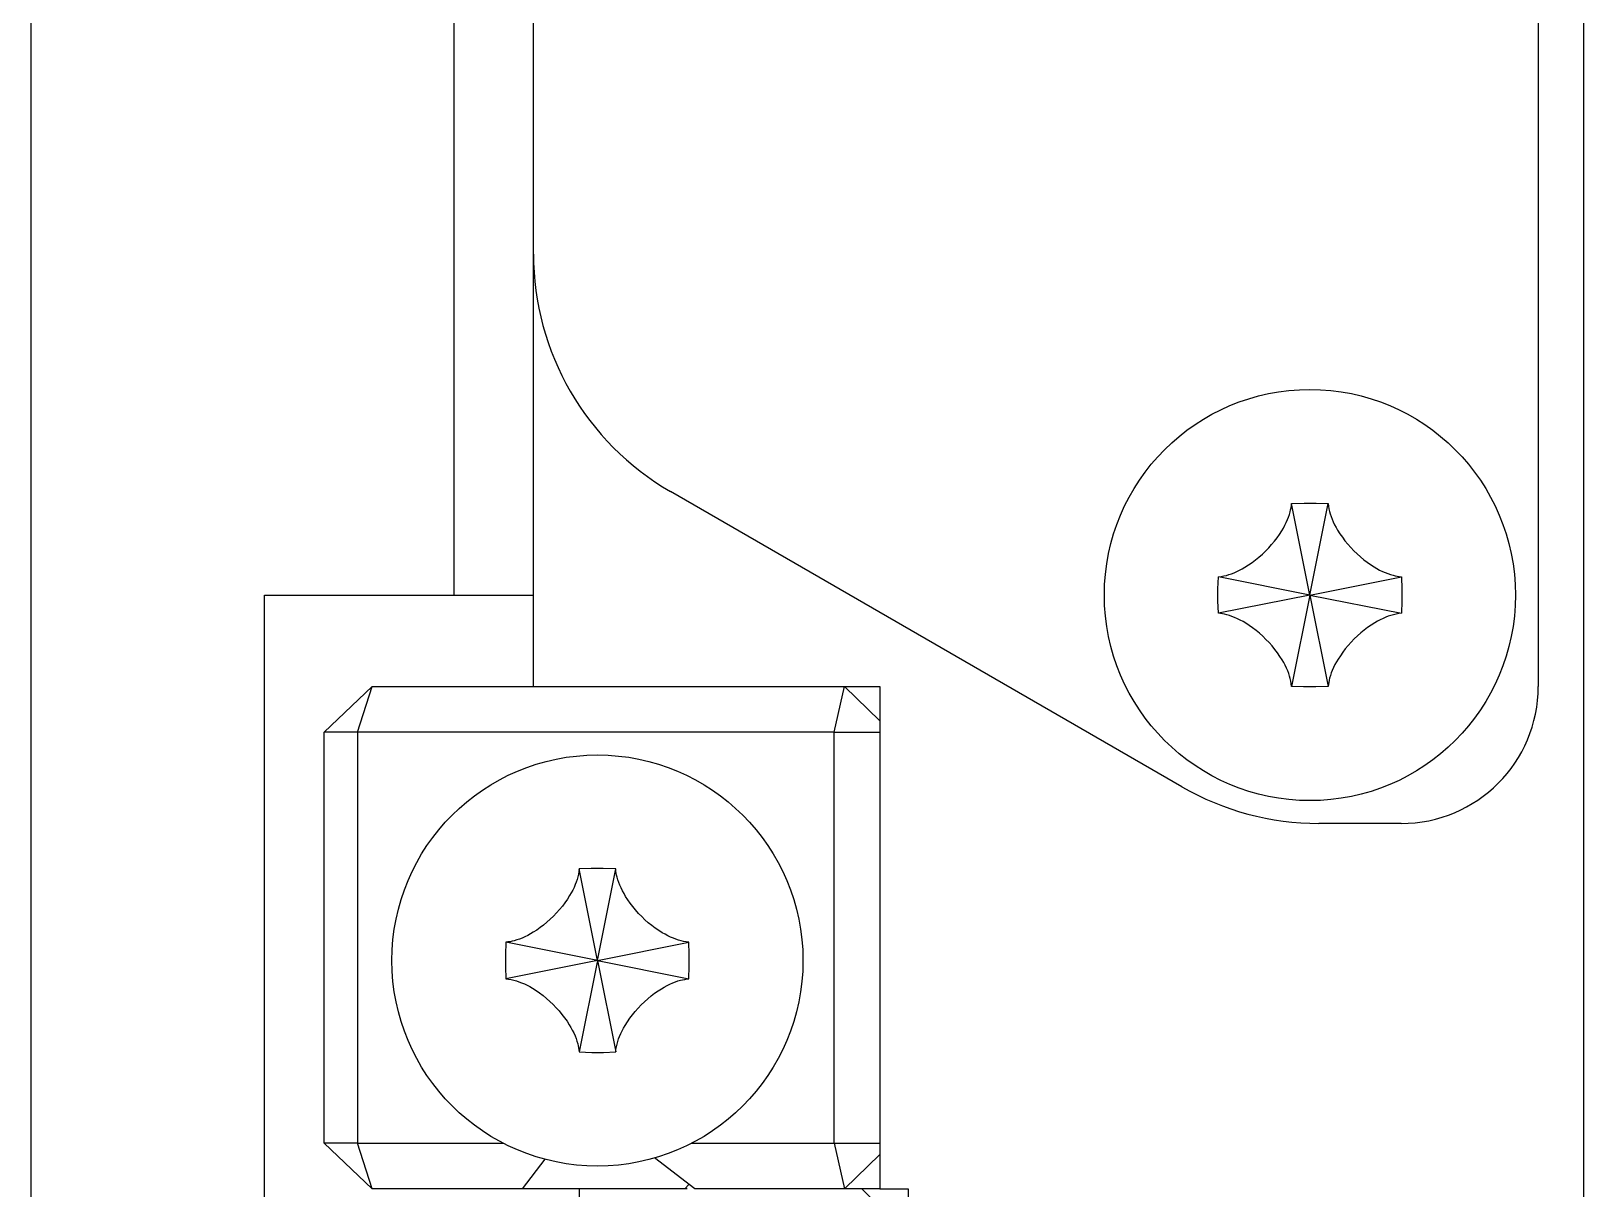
# Model space of a CAD drawing. Extents: x 72 to 479, y 51 to 365.
# Drawn here: x 347.43 to 364.43, y 162.36 to 175.03 of the extents above; entities that cross this region are included whole.
import ezdxf

# ---------------------------------------------------------------- set-up
doc = ezdxf.new("R2010")
doc.units = 0
doc.layers.get('0').update_dxf_attribs({"linetype": 'CONTINUOUS'})

msp = doc.modelspace()

# ---------------------------------------------------------------- linework, layer by layer
at = {"color": 7, "linetype": 'CONTINUOUS'}
for p, q in [((347.427, 149.362), (347.427, 198.362)), ((364.427, 160.862), (364.427, 186.862)), ((363.927, 179.862), (363.927, 167.862)), ((352.06, 168.862), (352.06, 178.862)), ((352.927, 172.594), (352.927, 175.13)), ((352.927, 167.862), (352.927, 172.594)), ((360.025, 166.764), (354.427, 169.996)), ((361.221, 169.818), (361.224, 169.841)), ((361.224, 169.841), (361.226, 169.864)), ((361.226, 169.864), (361.364, 169.869)), ((361.427, 168.862), (361.226, 169.864)), ((361.364, 169.869), (361.495, 169.869)), ((361.427, 168.862), (361.627, 169.864)), ((361.495, 169.869), (361.627, 169.864)), ((361.627, 169.864), (361.63, 169.835)), ((361.63, 169.835), (361.635, 169.806)), ((361.168, 169.656), (361.182, 169.687)), ((361.182, 169.687), (361.193, 169.716)), ((361.193, 169.716), (361.202, 169.744)), ((361.202, 169.744), (361.211, 169.773)), ((361.211, 169.773), (361.216, 169.796)), ((361.216, 169.796), (361.221, 169.818)), ((361.635, 169.806), (361.642, 169.777)), ((361.642, 169.777), (361.65, 169.749)), ((361.65, 169.749), (361.659, 169.721)), ((361.659, 169.721), (361.669, 169.693)), ((361.669, 169.693), (361.683, 169.662)), ((361.683, 169.662), (361.697, 169.632)), ((361.067, 169.489), (361.094, 169.526)), ((361.094, 169.526), (361.118, 169.564)), ((361.118, 169.564), (361.136, 169.594)), ((361.136, 169.594), (361.152, 169.625)), ((361.152, 169.625), (361.168, 169.656)), ((361.697, 169.632), (361.713, 169.602)), ((361.713, 169.602), (361.73, 169.573)), ((361.73, 169.573), (361.755, 169.533)), ((361.755, 169.533), (361.782, 169.495)), ((361.782, 169.495), (361.81, 169.457)), ((360.906, 169.309), (360.941, 169.343)), ((360.941, 169.343), (360.976, 169.378)), ((360.976, 169.378), (361.008, 169.415)), ((361.008, 169.415), (361.039, 169.452)), ((361.039, 169.452), (361.067, 169.489)), ((361.81, 169.457), (361.841, 169.42)), ((361.841, 169.42), (361.873, 169.383)), ((361.873, 169.383), (361.907, 169.347)), ((361.907, 169.347), (361.943, 169.313)), ((360.687, 169.149), (360.716, 169.166)), ((360.716, 169.166), (360.756, 169.191)), ((360.756, 169.191), (360.794, 169.217)), ((360.794, 169.217), (360.832, 169.246)), ((360.832, 169.246), (360.869, 169.276)), ((360.869, 169.276), (360.906, 169.309)), ((361.943, 169.313), (361.979, 169.281)), ((361.979, 169.281), (362.017, 169.249)), ((362.017, 169.249), (362.053, 169.222)), ((362.053, 169.222), (362.091, 169.195)), ((362.091, 169.195), (362.129, 169.171)), ((362.129, 169.171), (362.159, 169.153)), ((362.159, 169.153), (362.189, 169.136)), ((360.42, 168.931), (360.425, 169.062)), ((360.425, 169.062), (360.454, 169.066)), ((361.427, 168.862), (360.425, 169.062)), ((360.454, 169.066), (360.483, 169.071)), ((360.483, 169.071), (360.512, 169.077)), ((360.512, 169.077), (360.54, 169.085)), ((360.54, 169.085), (360.568, 169.094)), ((360.568, 169.094), (360.596, 169.105)), ((360.596, 169.105), (360.627, 169.118)), ((360.627, 169.118), (360.657, 169.133)), ((360.657, 169.133), (360.687, 169.149)), ((361.427, 168.862), (362.428, 169.062)), ((362.189, 169.136), (362.22, 169.121)), ((362.22, 169.121), (362.252, 169.107)), ((362.252, 169.107), (362.28, 169.096)), ((362.28, 169.096), (362.309, 169.087)), ((362.309, 169.087), (362.338, 169.078)), ((362.338, 169.078), (362.36, 169.073)), ((362.36, 169.073), (362.383, 169.068)), ((362.383, 169.068), (362.405, 169.065)), ((362.405, 169.065), (362.428, 169.062)), ((362.428, 169.062), (362.433, 168.925)), ((349.984, 161.362), (349.984, 168.862)), ((349.984, 168.862), (352.06, 168.862)), ((352.06, 168.862), (352.927, 168.862)), ((360.42, 168.799), (360.42, 168.931)), ((361.427, 168.862), (360.425, 168.662)), ((361.427, 168.862), (361.226, 167.861)), ((361.427, 168.862), (361.627, 167.861)), ((361.427, 168.862), (362.428, 168.662)), ((362.433, 168.925), (362.433, 168.794)), ((360.425, 168.662), (360.42, 168.799)), ((360.448, 168.66), (360.425, 168.662)), ((360.471, 168.656), (360.448, 168.66)), ((360.493, 168.652), (360.471, 168.656)), ((360.516, 168.646), (360.493, 168.652)), ((360.545, 168.638), (360.516, 168.646)), ((362.342, 168.647), (362.314, 168.639)), ((362.371, 168.654), (362.342, 168.647)), ((362.399, 168.659), (362.371, 168.654)), ((362.428, 168.662), (362.399, 168.659)), ((362.433, 168.794), (362.428, 168.662)), ((360.573, 168.628), (360.545, 168.638)), ((360.602, 168.617), (360.573, 168.628)), ((360.633, 168.603), (360.602, 168.617)), ((360.664, 168.588), (360.633, 168.603)), ((360.695, 168.571), (360.664, 168.588)), ((360.725, 168.554), (360.695, 168.571)), ((360.763, 168.529), (360.725, 168.554)), ((360.8, 168.503), (360.763, 168.529)), ((360.837, 168.475), (360.8, 168.503)), ((360.874, 168.444), (360.837, 168.475)), ((362.022, 168.479), (361.984, 168.448)), ((362.059, 168.507), (362.022, 168.479)), ((362.098, 168.534), (362.059, 168.507)), ((362.137, 168.559), (362.098, 168.534)), ((362.167, 168.576), (362.137, 168.559)), ((362.196, 168.592), (362.167, 168.576)), ((362.227, 168.606), (362.196, 168.592)), ((362.258, 168.619), (362.227, 168.606)), ((362.285, 168.63), (362.258, 168.619)), ((362.314, 168.639), (362.285, 168.63)), ((360.911, 168.411), (360.874, 168.444)), ((360.946, 168.377), (360.911, 168.411)), ((360.98, 168.342), (360.946, 168.377)), ((361.012, 168.305), (360.98, 168.342)), ((361.043, 168.267), (361.012, 168.305)), ((361.845, 168.31), (361.814, 168.272)), ((361.878, 168.346), (361.845, 168.31)), ((361.912, 168.382), (361.878, 168.346)), ((361.947, 168.415), (361.912, 168.382)), ((361.984, 168.448), (361.947, 168.415)), ((361.072, 168.23), (361.043, 168.267)), ((361.098, 168.191), (361.072, 168.23)), ((361.123, 168.152), (361.098, 168.191)), ((361.14, 168.122), (361.123, 168.152)), ((361.718, 168.13), (361.701, 168.1)), ((361.735, 168.16), (361.718, 168.13)), ((361.76, 168.198), (361.735, 168.16)), ((361.786, 168.236), (361.76, 168.198)), ((361.814, 168.272), (361.786, 168.236)), ((361.156, 168.093), (361.14, 168.122)), ((361.171, 168.062), (361.156, 168.093)), ((361.184, 168.031), (361.171, 168.062)), ((361.195, 168.004), (361.184, 168.031)), ((361.204, 167.975), (361.195, 168.004)), ((361.212, 167.947), (361.204, 167.975)), ((361.651, 167.98), (361.643, 167.951)), ((361.661, 168.009), (361.651, 167.98)), ((361.672, 168.037), (361.661, 168.009)), ((361.686, 168.069), (361.672, 168.037)), ((361.701, 168.1), (361.686, 168.069)), ((351.16, 167.862), (350.636, 167.362)), ((351.002, 167.362), (351.16, 167.862)), ((351.16, 167.862), (352.927, 167.862)), ((352.927, 167.862), (356.718, 167.862)), ((356.217, 167.362), (356.331, 167.862)), ((356.718, 167.485), (356.331, 167.862)), ((356.718, 167.862), (356.718, 162.362)), ((361.218, 167.918), (361.212, 167.947)), ((361.223, 167.89), (361.218, 167.918)), ((361.226, 167.861), (361.223, 167.89)), ((361.358, 167.856), (361.226, 167.861)), ((361.49, 167.856), (361.358, 167.856)), ((361.627, 167.861), (361.49, 167.856)), ((361.629, 167.884), (361.627, 167.861)), ((361.633, 167.906), (361.629, 167.884)), ((361.637, 167.929), (361.633, 167.906)), ((361.643, 167.951), (361.637, 167.929)), ((350.636, 162.862), (350.636, 167.362)), ((351.002, 167.362), (350.636, 167.362)), ((356.217, 167.362), (351.002, 167.362)), ((351.002, 167.362), (351.002, 162.862)), ((356.217, 167.362), (356.718, 167.362)), ((356.217, 162.862), (356.217, 167.362)), ((362.427, 166.362), (361.525, 166.362)), ((353.412, 165.777), (353.404, 165.749)), ((353.418, 165.806), (353.412, 165.777)), ((353.423, 165.835), (353.418, 165.806)), ((353.426, 165.864), (353.423, 165.835)), ((353.558, 165.869), (353.426, 165.864)), ((353.627, 164.862), (353.426, 165.864)), ((353.69, 165.869), (353.558, 165.869)), ((353.627, 164.862), (353.827, 165.864)), ((353.827, 165.864), (353.69, 165.869)), ((353.829, 165.841), (353.827, 165.864)), ((353.833, 165.818), (353.829, 165.841)), ((353.837, 165.796), (353.833, 165.818)), ((353.843, 165.773), (353.837, 165.796)), ((353.851, 165.744), (353.843, 165.773)), ((353.34, 165.602), (353.323, 165.573)), ((353.356, 165.632), (353.34, 165.602)), ((353.371, 165.662), (353.356, 165.632)), ((353.384, 165.693), (353.371, 165.662)), ((353.395, 165.721), (353.384, 165.693)), ((353.404, 165.749), (353.395, 165.721)), ((353.861, 165.716), (353.851, 165.744)), ((353.872, 165.687), (353.861, 165.716)), ((353.886, 165.656), (353.872, 165.687)), ((353.901, 165.625), (353.886, 165.656)), ((353.918, 165.594), (353.901, 165.625)), ((353.935, 165.564), (353.918, 165.594)), ((353.212, 165.42), (353.18, 165.383)), ((353.243, 165.457), (353.212, 165.42)), ((353.272, 165.495), (353.243, 165.457)), ((353.298, 165.533), (353.272, 165.495)), ((353.323, 165.573), (353.298, 165.533)), ((353.96, 165.526), (353.935, 165.564)), ((353.986, 165.489), (353.96, 165.526)), ((354.014, 165.452), (353.986, 165.489)), ((354.045, 165.415), (354.014, 165.452)), ((354.078, 165.378), (354.045, 165.415)), ((353.037, 165.249), (353, 165.222)), ((353.074, 165.281), (353.037, 165.249)), ((353.111, 165.313), (353.074, 165.281)), ((353.146, 165.347), (353.111, 165.313)), ((353.18, 165.383), (353.146, 165.347)), ((354.112, 165.343), (354.078, 165.378)), ((354.147, 165.309), (354.112, 165.343)), ((354.184, 165.276), (354.147, 165.309)), ((354.222, 165.246), (354.184, 165.276)), ((354.259, 165.217), (354.222, 165.246)), ((352.693, 165.073), (352.671, 165.068)), ((352.716, 165.078), (352.693, 165.073)), ((352.745, 165.087), (352.716, 165.078)), ((352.773, 165.096), (352.745, 165.087)), ((352.802, 165.107), (352.773, 165.096)), ((352.833, 165.121), (352.802, 165.107)), ((352.864, 165.136), (352.833, 165.121)), ((352.895, 165.153), (352.864, 165.136)), ((352.925, 165.171), (352.895, 165.153)), ((352.963, 165.195), (352.925, 165.171)), ((353, 165.222), (352.963, 165.195)), ((354.298, 165.191), (354.259, 165.217)), ((354.337, 165.166), (354.298, 165.191)), ((354.367, 165.149), (354.337, 165.166)), ((354.396, 165.133), (354.367, 165.149)), ((354.427, 165.118), (354.396, 165.133)), ((354.458, 165.105), (354.427, 165.118)), ((354.485, 165.094), (354.458, 165.105)), ((354.514, 165.085), (354.485, 165.094)), ((354.542, 165.077), (354.514, 165.085)), ((354.571, 165.071), (354.542, 165.077)), ((354.599, 165.066), (354.571, 165.071)), ((352.625, 165.062), (352.62, 164.925)), ((352.62, 164.925), (352.62, 164.794)), ((352.648, 165.065), (352.625, 165.062)), ((353.627, 164.862), (352.625, 165.062)), ((352.671, 165.068), (352.648, 165.065)), ((353.627, 164.862), (354.628, 165.062)), ((354.628, 165.062), (354.599, 165.066)), ((354.633, 164.931), (354.628, 165.062)), ((354.633, 164.799), (354.633, 164.931)), ((352.62, 164.794), (352.625, 164.662)), ((353.627, 164.862), (352.625, 164.662)), ((353.627, 164.862), (353.426, 163.861)), ((353.627, 164.862), (353.827, 163.861)), ((353.627, 164.862), (354.628, 164.662)), ((354.628, 164.662), (354.633, 164.799)), ((352.625, 164.662), (352.654, 164.659)), ((352.654, 164.659), (352.683, 164.654)), ((352.683, 164.654), (352.712, 164.647)), ((352.712, 164.647), (352.74, 164.639)), ((352.74, 164.639), (352.768, 164.63)), ((352.768, 164.63), (352.796, 164.619)), ((352.796, 164.619), (352.827, 164.606)), ((352.827, 164.606), (352.857, 164.592)), ((352.857, 164.592), (352.887, 164.576)), ((352.887, 164.576), (352.916, 164.559)), ((354.329, 164.554), (354.359, 164.571)), ((354.359, 164.571), (354.389, 164.588)), ((354.389, 164.588), (354.42, 164.603)), ((354.42, 164.603), (354.452, 164.617)), ((354.452, 164.617), (354.48, 164.628)), ((354.48, 164.628), (354.509, 164.638)), ((354.509, 164.638), (354.538, 164.646)), ((354.538, 164.646), (354.56, 164.652)), ((354.56, 164.652), (354.583, 164.656)), ((354.583, 164.656), (354.605, 164.66)), ((354.605, 164.66), (354.628, 164.662)), ((352.916, 164.559), (352.956, 164.534)), ((352.956, 164.534), (352.994, 164.507)), ((352.994, 164.507), (353.032, 164.479)), ((353.032, 164.479), (353.069, 164.448)), ((353.069, 164.448), (353.106, 164.415)), ((353.106, 164.415), (353.141, 164.382)), ((354.107, 164.377), (354.143, 164.411)), ((354.143, 164.411), (354.179, 164.444)), ((354.179, 164.444), (354.217, 164.475)), ((354.217, 164.475), (354.253, 164.503)), ((354.253, 164.503), (354.291, 164.529)), ((354.291, 164.529), (354.329, 164.554)), ((353.141, 164.382), (353.176, 164.346)), ((353.176, 164.346), (353.208, 164.31)), ((353.208, 164.31), (353.239, 164.272)), ((353.239, 164.272), (353.267, 164.236)), ((353.267, 164.236), (353.294, 164.198)), ((353.955, 164.191), (353.982, 164.23)), ((353.982, 164.23), (354.01, 164.267)), ((354.01, 164.267), (354.041, 164.305)), ((354.041, 164.305), (354.073, 164.342)), ((354.073, 164.342), (354.107, 164.377)), ((353.294, 164.198), (353.318, 164.16)), ((353.318, 164.16), (353.336, 164.13)), ((353.336, 164.13), (353.352, 164.1)), ((353.352, 164.1), (353.368, 164.069)), ((353.368, 164.069), (353.382, 164.037)), ((353.869, 164.031), (353.883, 164.062)), ((353.883, 164.062), (353.897, 164.093)), ((353.897, 164.093), (353.913, 164.122)), ((353.913, 164.122), (353.93, 164.152)), ((353.93, 164.152), (353.955, 164.191)), ((353.382, 164.037), (353.393, 164.009)), ((353.393, 164.009), (353.402, 163.98)), ((353.402, 163.98), (353.411, 163.951)), ((353.411, 163.951), (353.416, 163.929)), ((353.416, 163.929), (353.421, 163.906)), ((353.421, 163.906), (353.424, 163.884)), ((353.424, 163.884), (353.426, 163.861)), ((353.827, 163.861), (353.83, 163.89)), ((353.83, 163.89), (353.835, 163.918)), ((353.835, 163.918), (353.842, 163.947)), ((353.842, 163.947), (353.85, 163.975)), ((353.85, 163.975), (353.859, 164.004)), ((353.859, 164.004), (353.869, 164.031)), ((353.426, 163.861), (353.564, 163.856)), ((353.564, 163.856), (353.695, 163.856)), ((353.695, 163.856), (353.827, 163.861)), ((351.16, 162.362), (350.636, 162.862)), ((351.002, 162.862), (350.636, 162.862)), ((351.002, 162.862), (352.596, 162.862)), ((351.16, 162.362), (351.002, 162.862)), ((354.657, 162.862), (356.217, 162.862)), ((356.217, 162.862), (356.718, 162.862)), ((356.217, 162.862), (356.331, 162.362)), ((354.693, 162.362), (354.252, 162.702)), ((356.331, 162.362), (356.718, 162.74)), ((353.051, 162.687), (352.802, 162.362)), ((352.802, 162.362), (351.16, 162.362)), ((354.608, 162.362), (352.802, 162.362)), ((353.427, 162.362), (353.427, 162.112)), ((354.583, 162.362), (354.628, 162.412)), ((356.331, 162.362), (354.693, 162.362)), ((356.718, 162.362), (356.331, 162.362)), ((356.522, 162.362), (356.768, 162.112)), ((356.718, 162.362), (357.028, 162.362)), ((357.028, 162.362), (357.028, 149.362))]:
    msp.add_line(p, q, dxfattribs=at)
for centre in [(361.427, 168.862), (353.627, 164.862)]:
    msp.add_circle(centre, 2.25, dxfattribs=at)
for centre, radius, start, end in [((355.927, 172.594), 3, 180, 240), ((362.427, 167.862), 1.5, 270, 0), ((361.525, 169.362), 3, 240, 270)]:
    msp.add_arc(centre, radius, start, end, dxfattribs=at)

doc.saveas('drawing.dxf')
